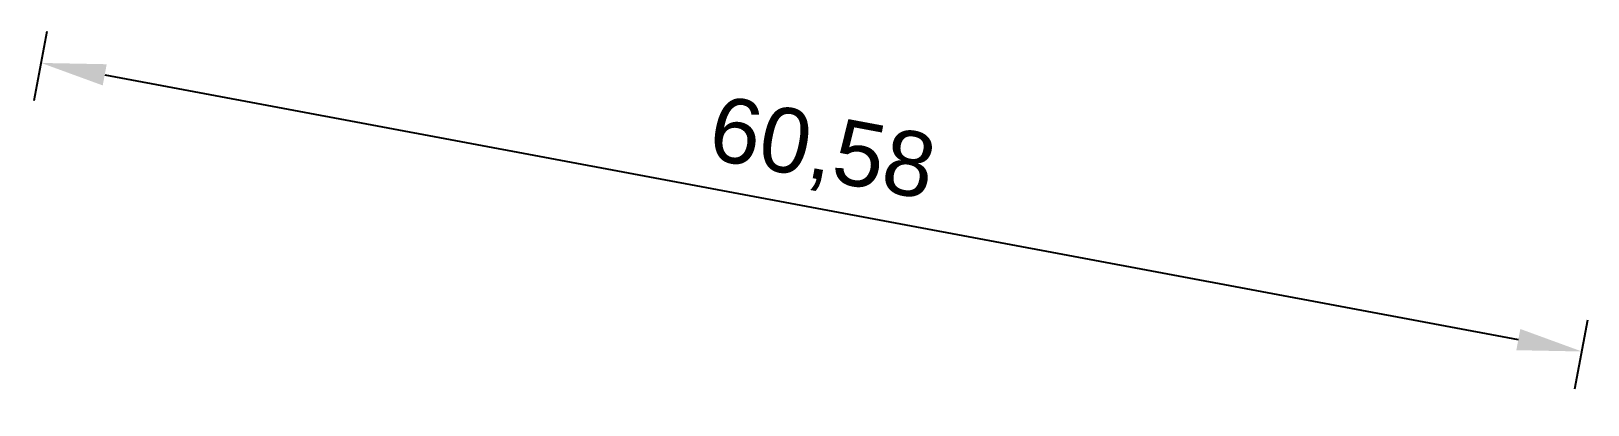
# Model space of a CAD drawing. Header units: inches. Extents: x 533200 to 542759, y 3594234 to 3596688.
# Drawn here: x 542050.8 to 542110.9, y 3595788.8 to 3595803.3 of the extents above; entities that cross this region are included whole.
import ezdxf

# ---------------------------------------------------------------- set-up
doc = ezdxf.new("R2010")
doc.units = ezdxf.units.IN
doc.header["$MEASUREMENT"] = 0
doc.header["$PDMODE"] = 32
doc.header["$PDSIZE"] = 5
doc.layers.add('imagen', color=250, linetype='Continuous')
doc.styles.get("Standard").update_dxf_attribs({"font": 'arial.ttf'})
doc.dimstyles.new('ISO-25', dxfattribs={"dimtxt": 2.5, "dimasz": 2.5, "dimexe": 1.25, "dimexo": 0.625, "dimtad": 1, "dimtxsty": 'Standard', "dimcen": 2.5, "dimadec": 0, "dimazin": 0, "dimtfac": 1, "dimtmove": 0, "dimatfit": 3, "dimfxl": 1, "dimarcsym": 0})

# ---------------------------------------------------------------- blocks, each defined once
blk = doc.blocks.new('*D5')
at = {"layer": 'Defpoints', "color": 0, "transparency": 16777216}
for p in [(542050.759, 3595799.96), (542110.689, 3595790.87), (542110.303, 3595788.808)]:
    blk.add_point(p, dxfattribs=at)
at = {"layer": 'imagen', "color": 0, "lineweight": -2, "transparency": 16777216}
for p, q in [((542050.874, 3595800.574), (542051.376, 3595803.251)), ((542053.603, 3595801.562), (542108.232, 3595791.33)), ((542110.418, 3595789.422), (542110.919, 3595792.099))]:
    blk.add_line(p, q, dxfattribs=at)
at = {"layer": 'imagen', "color": 0, "transparency": 16777216}
for points in [[(542053.68, 3595801.972), (542053.526, 3595801.153), (542051.146, 3595802.022)], [(542108.309, 3595791.74), (542108.155, 3595790.921), (542110.689, 3595790.87)]]:
    blk.add_solid(points, dxfattribs=at)
at = {"layer": 'imagen', "color": 0, "transparency": 16777216, "insert": (542081.309, 3595798.537), "char_height": 2.5, "attachment_point": 5, "rotation": 349.39171}
blk.add_mtext('60,58', dxfattribs=at)

msp = doc.modelspace()

# ---------------------------------------------------------------- dimensions: what is measured, and where the dimension line sits
at = {"layer": 'imagen'}
dim = msp.add_aligned_dim(p1=(542050.759, 3595799.96), p2=(542110.303, 3595788.808), distance=2.098, dimstyle='ISO-25', override={"dimzin": 0}, dxfattribs=at)
dim.commit()
dim.dimension.update_dxf_attribs({"geometry": '*D5', "text_midpoint": (542081.309, 3595798.537)})

doc.saveas('drawing.dxf')
